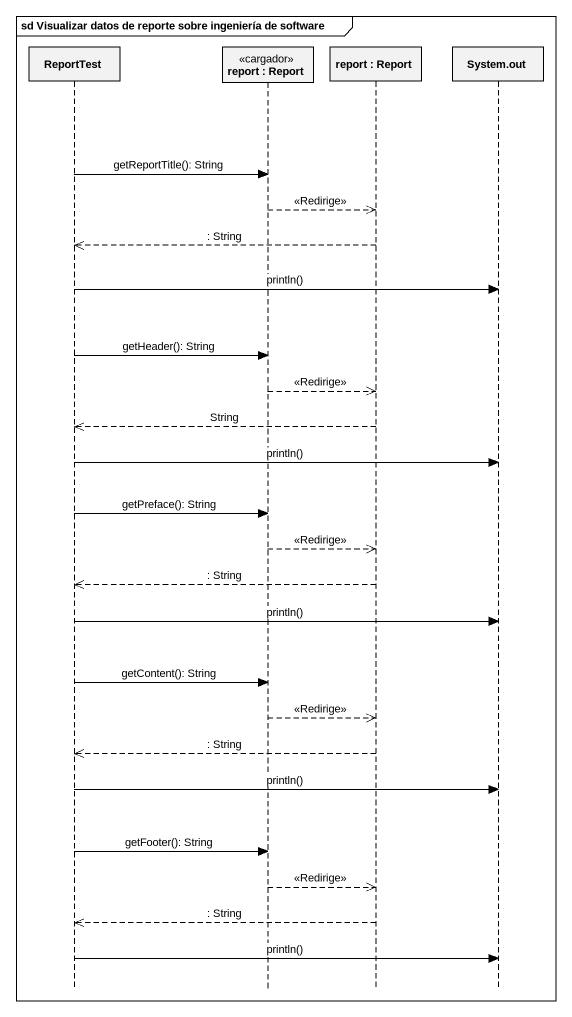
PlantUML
@startuml
mainframe sd Visualizar datos de reporte sobre ingeniería de software
hide footbox
participant ReportTest
participant "report : Report" as report <<cargador>>
participant "report : Report" as report_2
participant "System.out" as System_out

ReportTest -> report : getReportTitle(): String
report -->> report_2 : <<Redirige>>
report_2 -->> ReportTest : : String
ReportTest -> System_out : println()
ReportTest -> report : getHeader(): String
report -->> report_2 : <<Redirige>>
report_2 -->> ReportTest : String
ReportTest -> System_out : println()
ReportTest -> report : getPreface(): String
report -->> report_2 : <<Redirige>>
report_2 -->> ReportTest : : String
ReportTest -> System_out : println()
ReportTest -> report : getContent(): String
report -->> report_2 : <<Redirige>>
report_2 -->> ReportTest : : String
ReportTest -> System_out : println()
ReportTest -> report : getFooter(): String
report -->> report_2 : <<Redirige>>
report_2 -->> ReportTest : : String
ReportTest -> System_out : println()
@enduml
